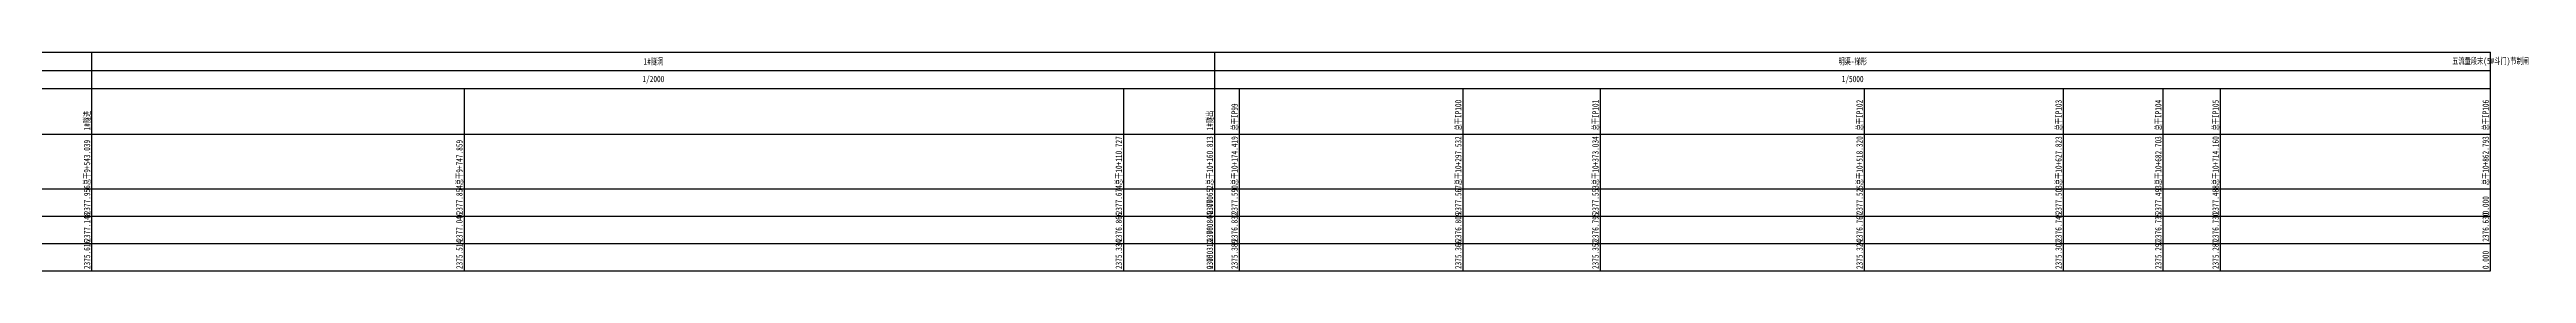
# Model space of a CAD drawing. Header units: metres. Extents: x -40 to 10883, y -681 to 2393.
# Drawn here: x 9520 to 10883, y 0 to 120 of the extents above; entities that cross this region are included whole.
import ezdxf
from ezdxf.enums import TextEntityAlignment as Align

# ---------------------------------------------------------------- set-up
doc = ezdxf.new("R2010")
doc.units = ezdxf.units.M
doc.layers.add('纵断面_文字标注', color=7, linetype='Continuous')
doc.layers.add('纵断面_表格线框', color=7, linetype='Continuous')
doc.styles.get("Standard").update_dxf_attribs({"font": '', "width": 0.7})
doc.styles.get('Standard').set_extended_font_data('仿宋')

msp = doc.modelspace()

# ---------------------------------------------------------------- linework, layer by layer
at = {"layer": '纵断面_表格线框'}
for p, q in [((0, 120), (10862.8, 120)), ((0, 110), (10862.8, 110)), ((9543, 0), (9543, 120)), ((10160.8, 0), (10160.8, 120)), ((10862.8, 0), (10862.8, 120)), ((0, 100), (10862.8, 100)), ((9747.9, 0), (9747.9, 100)), ((10110.7, 0), (10110.7, 100)), ((10160.8, 0), (10160.8, 100)), ((10174.4, 0), (10174.4, 100)), ((10297.5, 0), (10297.5, 100)), ((10373, 0), (10373, 100)), ((10518.3, 0), (10518.3, 100)), ((10627.8, 0), (10627.8, 100)), ((10682.7, 0), (10682.7, 100)), ((10714.2, 0), (10714.2, 100)), ((0, 75), (10862.8, 75)), ((0, 45), (10862.8, 45)), ((0, 30), (10862.8, 30)), ((0, 15), (10862.8, 15)), ((0, 0), (10862.8, 0))]:
    msp.add_line(p, q, dxfattribs=at)

# ---------------------------------------------------------------- texts
at = {"layer": '纵断面_文字标注', "width": 0.7}
for s, p in [('1#隧洞', (9851.9, 115)), ('明渠-梯形', (10511.8, 115)), ('五流量段末(5#斗门)节制闸', (10862.8, 115)), ('1/2000', (9851.9, 105)), ('1/5000', (10511.8, 105))]:
    msp.add_text(s, height=3.5, dxfattribs=at).set_placement(p, align=Align.MIDDLE)
for s, p in [('1#隧进', (9542, 77)), ('1#隧出', (10159.8, 77)), ('总干IP99', (10173.4, 77)), ('总干IP100', (10296.5, 77)), ('总干IP101', (10372, 77)), ('总干IP102', (10517.3, 77)), ('总干IP103', (10626.8, 77)), ('总干IP104', (10681.7, 77)), ('总干IP105', (10713.2, 77)), ('总干IP106', (10861.8, 77)), ('总干9+543.039', (9542, 47)), ('总干9+747.859', (9746.9, 47)), ('总干10+110.727', (10109.7, 47)), ('总干10+160.813', (10159.8, 47)), ('总干10+160.813', (10159.8, 47)), ('总干10+174.419', (10173.4, 47)), ('总干10+297.532', (10296.5, 47)), ('总干10+373.034', (10372, 47)), ('总干10+518.320', (10517.3, 47)), ('总干10+627.823', (10626.8, 47)), ('总干10+682.703', (10681.7, 47)), ('总干10+714.160', (10713.2, 47)), ('总干10+862.793', (10861.8, 47)), ('2377.956', (9542, 31)), ('2377.854', (9746.9, 31)), ('2377.674', (10109.7, 31)), ('2377.652', (10159.8, 31)), ('2377.590', (10173.4, 31)), ('2377.567', (10296.5, 31)), ('2377.553', (10372, 31)), ('2377.525', (10517.3, 31)), ('2377.503', (10626.8, 31)), ('2377.493', (10681.7, 31)), ('2377.488', (10713.2, 31)), ('2377.148', (9542, 16)), ('2377.046', (9746.9, 16)), ('2376.866', (10109.7, 16)), ('0.000', (10159.8, 31)), ('2376.844', (10159.8, 16)), ('2376.832', (10173.4, 16)), ('2376.809', (10296.5, 16)), ('2376.795', (10372, 16)), ('2376.767', (10517.3, 16)), ('2376.745', (10626.8, 16)), ('2376.735', (10681.7, 16)), ('2376.730', (10713.2, 16)), ('0.000', (10861.8, 31)), ('2376.630', (10861.8, 16)), ('2375.616', (9542, 1)), ('2375.514', (9746.9, 1)), ('2375.334', (10109.7, 1)), ('0.000', (10159.8, 16)), ('2375.312', (10159.8, 1)), ('2375.389', (10173.4, 1)), ('2375.366', (10296.5, 1)), ('2375.352', (10372, 1)), ('2375.324', (10517.3, 1)), ('2375.302', (10626.8, 1)), ('2375.292', (10681.7, 1)), ('2375.287', (10713.2, 1)), ('0.000', (10159.8, 1)), ('0.000', (10861.8, 1))]:
    msp.add_text(s, height=3.5, rotation=90, dxfattribs=at).set_placement(p)

doc.saveas('drawing.dxf')
